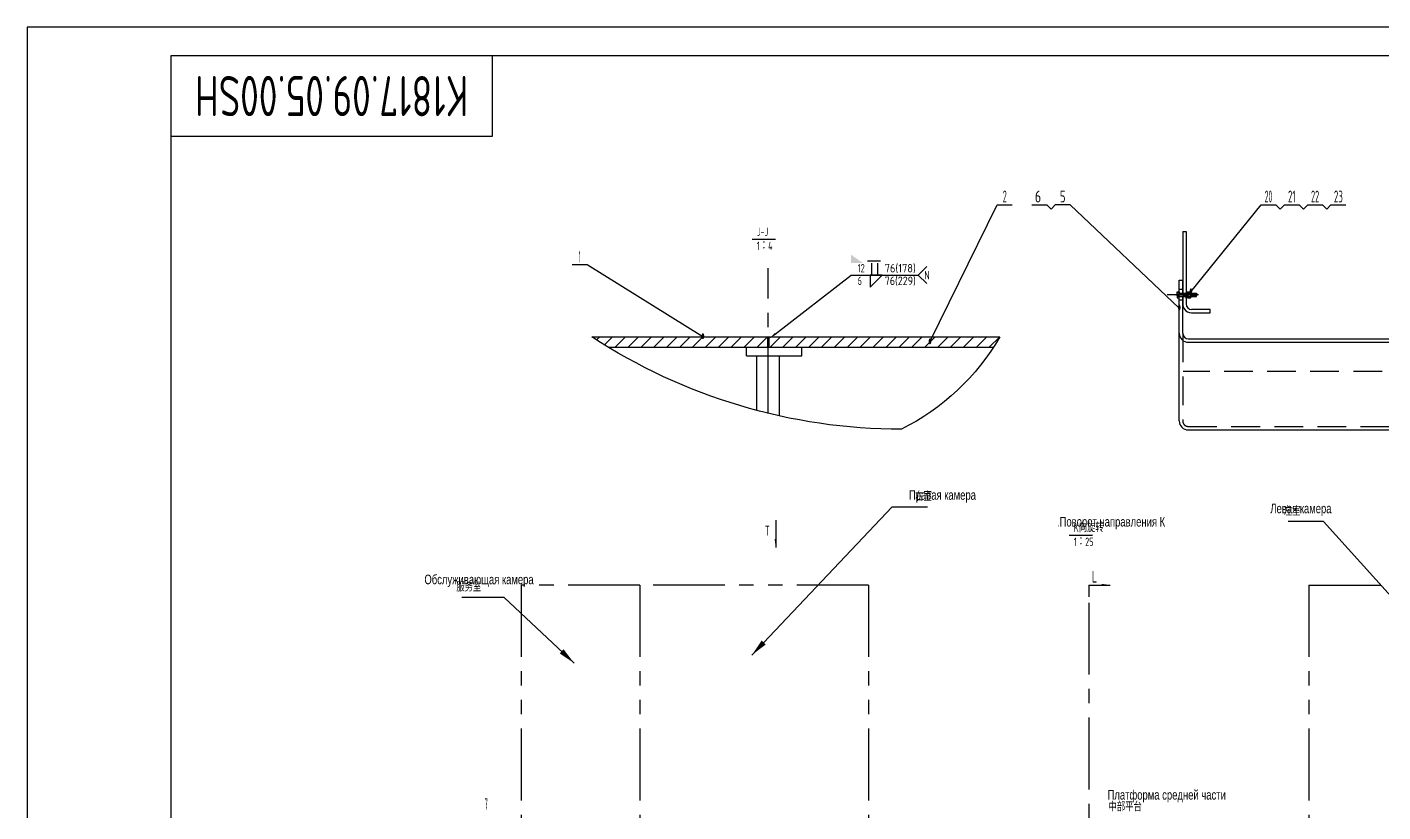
# Model space of a CAD drawing. Header units: millimetres. Extents: x 0 to 25200, y -685 to 17820.
# Drawn here: x 0 to 14156, y 9623 to 17820 of the extents above; entities that cross this region are included whole.
import ezdxf
from ezdxf.enums import TextEntityAlignment as Align

# ---------------------------------------------------------------- set-up
doc = ezdxf.new("R2010")
doc.units = ezdxf.units.MM
doc.header["$LTSCALE"] = 600
for name, pattern in [('F', [0.75, 0.5, -0.25]), ('G', [2, 1.25, -0.25, 0.25, -0.25]), ('K', [2.5, 1.25, -0.25, 0.25, -0.25, 0.25, -0.25])]:
    doc.linetypes.add(name, pattern=pattern)
for name, color, linetype in [('01', 7, 'Continuous'), ('02', 1, 'Continuous'), ('04', 2, 'F'), ('05', 4, 'G'), ('07', 6, 'K'), ('11', 3, 'Continuous'), ('13', 3, 'Continuous')]:
    doc.layers.add(name, color=color, linetype=linetype)
doc.styles.get("Standard").update_dxf_attribs({"font": 'isocp', "width": 0.707, "bigfont": 'intecad.shx'})
doc.dimstyles.new('INTE', dxfattribs={"dimscale": 60, "dimtxt": 3.5, "dimasz": 3, "dimexe": 3, "dimexo": 0, "dimgap": 1, "dimtad": 1, "dimdec": 3, "dimdsep": 46, "dimtxsty": 'Standard', "dimcen": 0, "dimclrd": 1, "dimclre": 1, "dimclrt": 3, "dimaunit": 1, "dimadec": 0, "dimazin": 0, "dimtfac": 1, "dimtmove": 0, "dimatfit": 0, "dimfxl": 1, "dimarcsym": 0})

# ---------------------------------------------------------------- blocks, each defined once
blk = doc.blocks.new('*U38', base_point=(251.96, 168.31))
at = {"layer": '01'}
for p, q in [((251.96, 168.31), (251.96, 182.31)), ((195.96, 168.31), (251.96, 168.31))]:
    blk.add_line(p, q, dxfattribs=at)
blk = doc.blocks.new('*U39')
at = {"layer": '04'}
blk.add_blockref('*U38', (0, 0), dxfattribs=at)
blk = doc.blocks.new('*U40')
at = {"layer": '01'}
for points in [[(415, 292), (25, 292)], [(25, 292), (25, 5)]]:
    blk.add_lwpolyline(points, dxfattribs=at)
at = {"layer": '02'}
for points in [[(420, 297), (0, 297)], [(0, 297), (0, 0)]]:
    blk.add_lwpolyline(points, dxfattribs=at)

msp = doc.modelspace()

# ---------------------------------------------------------------- hatches: boundary and pattern name
at = {"layer": '02', "linetype": 'Continuous'}
h = msp.add_hatch(dxfattribs=at)
h.set_pattern_fill('ANSI31', color=1, scale=30, style=0)
h.set_pattern_definition([(45, (-19880.985, -52224.2), (-67.35192, 67.35192), [])])
h.paths.add_polyline_path([(5896.4664, 14585.7302, 0.008580546), (6067.2454, 14477.7302), (7737.9048, 14477.7302), (7737.9048, 14585.7302)])
h.paths.add_polyline_path([(7737.9048, 14585.7302), (7737.9048, 14477.7302), (10090.5907, 14477.7302, 0.0128730214), (10157.0958, 14585.7302)])
h = msp.add_hatch(color=1, dxfattribs=at)
h.paths.add_polyline_path([(7737.9048, 14585.7302), (7730.1235, 14585.7302), (7730.1235, 14477.7302), (7737.9048, 14477.7302)])
h.paths.add_polyline_path([(7745.917, 14585.7302), (7737.9048, 14585.7302), (7737.9048, 14477.7302), (7745.917, 14477.7302)])

# ---------------------------------------------------------------- linework, layer by layer
for p, q in [((7730.1235, 14585.7302), (7730.1235, 14477.7302)), ((7745.917, 14585.7302), (7745.917, 14477.7302)), ((7512.9048, 14387.7302), (7512.9048, 14477.7302)), ((8088.9048, 14387.7302), (8088.9048, 14477.7302))]:
    msp.add_line(p, q)
at = {"layer": '01', "color": 7, "linetype": 'Continuous'}
for p, q in [((12066.2316, 15685.8501), (12066.2316, 15042.1841)), ((12102.2316, 15685.8501), (12102.2316, 14928.1841)), ((12066.2316, 15006.1841), (12066.2316, 14928.1841)), ((12085.7469, 14871.1841), (12084.2316, 14871.1841)), ((12351.2316, 14871.1841), (12159.2316, 14871.1841)), ((12351.2316, 14835.1841), (12351.2316, 14871.1841)), ((12159.2316, 14835.1841), (12351.2316, 14835.1841)), ((5896.4664, 14585.7302), (10157.0958, 14585.7302)), ((6067.2454, 14477.7302), (10090.5907, 14477.7302)), ((12123.2316, 14528.4201), (15111.2316, 14528.4201)), ((7512.9048, 14387.7302), (8088.9048, 14387.7302)), ((7620.9048, 14387.7302), (7854.9048, 14387.7302)), ((7620.9048, 13815.6789), (7620.9048, 14387.7302)), ((7854.9048, 13758.7989), (7854.9048, 14387.7302))]:
    msp.add_line(p, q, dxfattribs=at)
at = {"layer": '01'}
for p, q in [((8911.647, 15374.6168), (8774.147, 15374.6168)), ((8816.647, 15354.6168), (8816.647, 15229.6168)), ((8879.147, 15354.6168), (8879.147, 15229.6168)), ((12030.2316, 13706.4201), (12030.2316, 15176.4201)), ((12030.2316, 15176.4201), (12066.2316, 15176.4201)), ((12066.2316, 15042.1841), (12066.2316, 15176.4201)), ((12007.7316, 15054.2291), (12030.2316, 15054.2291)), ((12007.7316, 15024.1841), (12007.7316, 15054.2291)), ((12030.2316, 15042.1841), (12007.7316, 15042.1841)), ((12007.7316, 15024.1841), (12007.7316, 14994.1391)), ((12030.2316, 15006.1841), (12007.7316, 15006.1841)), ((12030.2316, 15054.2291), (12030.2316, 15024.1841)), ((12030.2316, 15042.1841), (12210.2316, 15042.1841)), ((12030.2316, 14994.1391), (12030.2316, 15024.1841)), ((12030.2316, 15006.1841), (12210.2316, 15006.1841)), ((12066.2316, 14621.9211), (12066.2316, 15006.1841)), ((12075.2243, 15042.1841), (12075.2243, 15024.1841)), ((12075.2243, 15006.1841), (12075.2243, 15024.1841)), ((12102.2316, 15060.1841), (12102.2316, 15024.1841)), ((12109.7316, 15060.1841), (12102.2316, 15060.1841)), ((12109.7316, 15044.4341), (12102.2316, 15044.4341)), ((12102.2316, 14988.1841), (12102.2316, 15024.1841)), ((12109.7316, 15024.1841), (12109.7316, 15060.1841)), ((12109.7316, 15051.7841), (12109.7316, 15024.1841)), ((12119.0316, 15051.7841), (12109.7316, 15051.7841)), ((12109.7316, 15024.1841), (12119.0316, 15029.5535)), ((12109.7316, 15024.1841), (12109.7316, 14988.1841)), ((12109.7316, 14996.5841), (12109.7316, 15024.1841)), ((12119.0316, 15024.1841), (12109.7316, 15018.8148)), ((12119.0316, 15024.1841), (12119.0316, 15054.2291)), ((12119.0316, 15054.2291), (12151.4316, 15054.2291)), ((12119.0316, 15024.1841), (12119.0316, 15051.7841)), ((12119.0316, 15042.1841), (12151.4316, 15042.1841)), ((12119.0316, 15024.1841), (12119.0316, 14996.5841)), ((12119.0316, 15024.1841), (12119.0316, 14994.1391)), ((12119.0316, 15006.1841), (12151.4316, 15006.1841)), ((12151.4316, 15054.2291), (12151.4316, 15024.1841)), ((12151.4316, 14994.1391), (12151.4316, 15024.1841)), ((12210.2316, 15042.1841), (12210.2316, 15024.1841)), ((12210.2316, 15006.1841), (12210.2316, 15024.1841)), ((12007.7316, 14994.1391), (12030.2316, 14994.1391)), ((12109.7316, 15003.9341), (12102.2316, 15003.9341)), ((12109.7316, 14988.1841), (12102.2316, 14988.1841)), ((12119.0316, 14996.5841), (12109.7316, 14996.5841)), ((12119.0316, 14994.1391), (12151.4316, 14994.1391)), ((12123.2316, 14564.9211), (15111.2316, 14564.9211)), ((12123.2316, 14528.4201), (15075.2316, 14528.4201)), ((12123.2316, 13613.4201), (21585.2316, 13613.4201)), ((11084.5886, 11993.0672), (11209.5886, 11993.0672)), ((11084.5886, 11993.0672), (11084.5886, 11868.0672))]:
    msp.add_line(p, q, dxfattribs=at)
msp.add_lwpolyline([(8804.147, 15104.6168), (8929.147, 15229.6168), (8804.147, 15229.6168)], close=True, dxfattribs=at)
at = {"layer": '01', "color": 7, "linetype": 'Continuous'}
for radius, start, end in [(93, 180, 216.24932088), (93, 216.24932088, 270), (57, 180, 270)]:
    msp.add_arc((12159.2316, 14928.1841), radius, start, end, dxfattribs=at)
at = {"layer": '01'}
for centre, radius, start, end in [((12124.0922, 14622.2776), 93.8614, 180.21762634, 269.47459744), ((12123.2316, 14621.9211), 57, 180, 270), ((12123.2316, 13706.4201), 93, 180, 270)]:
    msp.add_arc(centre, radius, start, end, dxfattribs=at)
msp.add_solid([(8604.147, 15442.1168), (8729.147, 15354.6168), (8604.147, 15229.6168), (8604.147, 15354.6168)], dxfattribs=at)
at = {"layer": '02'}
for p, q in [((9427.2734, 14531.7302), (10129.9127, 15964.0098)), ((10129.9127, 15964.0098), (10284.9127, 15964.0098)), ((10491.8572, 15964.0098), (10646.8572, 15964.0098)), ((10646.8572, 15964.0098), (10691.0514, 15919.8157)), ((10691.0514, 15919.8157), (10735.2456, 15964.0098)), ((10890.2456, 15964.0098), (10735.2456, 15964.0098)), ((12030.2316, 14884.9594), (10890.2456, 15964.0098)), ((12151.4316, 15054.2291), (12883.9726, 15964.0098)), ((12883.9726, 15964.0098), (13038.9726, 15964.0098)), ((13038.9726, 15964.0098), (13083.1668, 15919.8157)), ((13083.1668, 15919.8157), (13127.3609, 15964.0098)), ((13127.3609, 15964.0098), (13282.3609, 15964.0098)), ((13282.3609, 15964.0098), (13326.5551, 15919.8157)), ((13326.5551, 15919.8157), (13370.7493, 15964.0098)), ((13370.7493, 15964.0098), (13525.7493, 15964.0098)), ((13525.7493, 15964.0098), (13569.9434, 15919.8157)), ((13569.9434, 15919.8157), (13614.1376, 15964.0098)), ((13614.1376, 15964.0098), (13769.1376, 15964.0098)), ((7569.755, 15605.5425), (7813.6934, 15605.5425)), ((5847.3195, 15336.9418), (5692.3195, 15336.9418)), ((7056.6043, 14585.7302), (5847.3195, 15336.9418)), ((12102.2316, 15038.5841), (12075.2243, 15038.5841)), ((12102.2316, 15009.7841), (12075.2243, 15009.7841)), ((12210.2316, 15038.5841), (12151.4316, 15038.5841)), ((12210.2316, 15009.7841), (12151.4316, 15009.7841)), ((7816.1927, 12669.1794), (7816.1927, 12384.1794)), ((10879.788, 12513.987), (11123.7265, 12513.987)), ((11084.5886, 11993.0672), (11309.5886, 11993.0672))]:
    msp.add_line(p, q, dxfattribs=at)
for points in [[(12066.2316, 15685.8501), (12067.8172, 15686.4696), (12069.214, 15686.7558), (12070.4437, 15686.7804), (12071.5284, 15686.6151), (12072.4901, 15686.3318), (12073.3507, 15686.002), (12074.1322, 15685.6976), (12074.8566, 15685.4901), (12075.5428, 15685.4332), (12076.1983, 15685.507), (12076.8275, 15685.6737), (12077.4347, 15685.8951), (12078.0243, 15686.1335), (12078.6007, 15686.3508), (12079.1683, 15686.509), (12079.7316, 15686.5701), (12080.2941, 15686.5083), (12080.8566, 15686.3451), (12081.4191, 15686.1145), (12081.9816, 15685.8501), (12082.5441, 15685.5858), (12083.1066, 15685.3551), (12083.6691, 15685.192), (12084.2316, 15685.1301), (12084.7941, 15685.192), (12085.3566, 15685.3551), (12085.9191, 15685.5858), (12086.4816, 15685.8501), (12087.0441, 15686.1145), (12087.6066, 15686.3451), (12088.1691, 15686.5083), (12088.7316, 15686.5701), (12089.2948, 15686.509), (12089.8624, 15686.3508), (12090.4388, 15686.1335), (12091.0284, 15685.8951), (12091.6356, 15685.6737), (12092.2648, 15685.507), (12092.9203, 15685.4332), (12093.6066, 15685.4901), (12094.3309, 15685.6976), (12095.1124, 15686.002), (12095.973, 15686.3318), (12096.9347, 15686.6151), (12098.0194, 15686.7804), (12099.2491, 15686.7558), (12100.6459, 15686.4696), (12102.2316, 15685.8501)], [(9392.5354, 15318.0052), (9304.147, 15229.6168), (9392.5354, 15141.2285)], [(7815.045, 14617.2772), (8604.147, 15229.6168), (9304.147, 15229.6168)]]:
    msp.add_lwpolyline(points, dxfattribs=at)
for points, format in [([(10157.0958, 14585.7302, -0.1462957731), (9128.2771, 13619.4489, -0.1462957731), (5896.4664, 14585.7302)], "xyb"), ([(7745.917, 14563.6342, 0, 20, 0), (7815.045, 14617.2772, 20, 20, 0)], "xyseb"), ([(7816.1927, 12474.1794, 22.5, 0, 0), (7816.1927, 12384.1794, 0, 0, 0)], "xyseb"), ([(11309.5886, 11993.0672, 0, 22.5, 0), (11219.5886, 11993.0672, 0, 0, 0)], "xyseb")]:
    msp.add_lwpolyline(points, format=format, dxfattribs=at)
at = {"layer": '04', "color": 2, "linetype": 'F'}
for p, q in [((12066.2316, 15081.1841), (12030.2316, 15081.1841)), ((12066.2316, 14967.1841), (12030.2316, 14967.1841)), ((12066.2316, 14621.9211), (12066.2316, 13706.4201)), ((14597.5754, 14222.4201), (12069.2316, 14222.4201)), ((12123.2316, 13649.4201), (14272.5252, 13649.4201))]:
    msp.add_line(p, q, dxfattribs=at)
msp.add_arc((12123.2316, 13706.4201), 57, 180, 270, dxfattribs=at)
at = {"layer": '05', "color": 4, "linetype": 'G'}
for p, q in [((7737.9048, 13785.9717), (7737.9048, 15300.6457)), ((11994.8047, 15024.1841), (12157.0583, 15024.1841)), ((11084.5886, 11808.0164), (11084.5886, 6777.0606))]:
    msp.add_line(p, q, dxfattribs=at)
at = {"layer": '05'}
for p, q in [((12231.5076, 15024.1841), (11903.9457, 15024.1841)), ((11998.5366, 15024.1841), (12220.8782, 15024.1841)), ((12004.9072, 15024.1841), (12157.8928, 15024.1841)), ((12115.888, 15024.1841), (12096.7968, 15024.1841)), ((12125.3216, 15024.1841), (12103.4445, 15024.1841)), ((12115.8765, 15024.1841), (12154.5866, 15024.1841))]:
    msp.add_line(p, q, dxfattribs=at)
at = {"layer": '07', "color": 6, "linetype": 'K'}
for p, q in [((6398.0886, 11993.0672), (5160.0886, 11993.0672)), ((5160.0886, 11993.0672), (5160.0886, 8335.0672)), ((8786.0886, 11993.0672), (6398.0886, 11993.0672)), ((6398.0886, 11993.0672), (6398.0886, 8335.0672)), ((8786.0886, 11993.0672), (8786.0886, 8335.0672)), ((13383.0886, 11993.0672), (15771.0886, 11993.0672)), ((13383.0886, 11993.0672), (13383.0886, 8335.0672))]:
    msp.add_line(p, q, dxfattribs=at)

# ---------------------------------------------------------------- block references
at = {"layer": '01', "xscale": 60, "yscale": 60, "zscale": 60}
msp.add_blockref('*U40', (0, 0), dxfattribs=at)
at = {"layer": '01', "xscale": 60, "yscale": 60}
msp.add_blockref('*U39', (4860, 16680), dxfattribs=at)

# ---------------------------------------------------------------- texts
at = {"layer": '01', "char_height": 87.5, "width": 1723.973, "attachment_point": 1}
for s, insert in [('{\\C3;J-J\\P1：4}', (7618.8004, 15725.2738)), ('{\\C3;K向旋转\\P1：25}', (10928.8335, 12633.7183))]:
    msp.add_mtext(s, dxfattribs=dict(at, insert=insert))
at = {"layer": '01', "color": 3, "char_height": 87.5}
for s, insert, attachment_point in [('右室', (9272.8455, 12870.4383), 7), ('左室', (13296.5261, 12717.8903), 9), ('服务室', (4741.9122, 11924.1956), 9), ('中部平台', (11638.2804, 9628.8309), 9)]:
    msp.add_mtext(s, dxfattribs=dict(at, insert=insert, attachment_point=attachment_point))
at = {"layer": '02', "width": 0.605172}
for p, p2 in [((12136.4316, 15029.2291), (12166.4316, 15029.2291)), ((12015.2316, 14859.9594), (12045.2316, 14859.9594)), ((7041.6043, 14560.7302), (7071.6043, 14560.7302)), ((9412.2734, 14506.7302), (9442.2734, 14506.7302))]:
    msp.add_text('●', height=50, dxfattribs=at).set_placement(p, p2, align=Align.FIT)
at = {"layer": '02', "char_height": 100, "attachment_point": 1}
for s, insert in [('{\\fArial|b0|i0|c204|p34;\\C3;Правая камера}', (9207.065, 12983.4737)), ('{\\fArial|b0|i0|c204|p34;\\C3;Левая камера}', (12980.941, 12842.6329)), ('{\\fArial|b0|i0|c204|p34;\\C3;Обслуживающая камера}', (4148.5291, 12101.0234)), ('{\\fArial|b0|i0|c204|p34;\\C3;Платформа средней части}', (11281.349, 9851.6979))]:
    msp.add_mtext(s, dxfattribs=dict(at, insert=insert))
at = {"layer": '02', "insert": (10762.0175, 12703.7374), "char_height": 100, "width": 1171.598547, "attachment_point": 1}
msp.add_mtext('{\\Fisocp,intecad|c204;\\C3;.\\fArial|b0|i0|c204|p34;Поворот направления К}', dxfattribs=at)
at = {"layer": '11', "width": 0.696133}
msp.add_text('K1817.09.05.00SH', height=420, rotation=180, dxfattribs=at).set_placement((4606.5732, 17310), (1753.4268, 17310), align=Align.FIT)
at = {"layer": '11'}
for s, height, width, p, p2 in [('2', 123.7437, 0.562593, (10186.1773, 15989.0098), (10228.648, 15989.0098)), ('6', 123.7437, 0.882164, (10522.8572, 15989.0098), (10588.3116, 15989.0098)), ('5', 123.7437, 0.836798, (10782.1252, 15989.0098), (10843.3659, 15989.0098)), ('20', 123.74369, 0.50872, (12922.1035, 15989.0098), (13000.8416, 15989.0098)), ('21', 123.74369, 0.606, (13165.4919, 15989.0098), (13244.23, 15989.0098)), ('22', 123.74369, 0.52434, (13405.7485, 15989.0098), (13490.7501, 15989.0098)), ('23', 123.74369, 0.581958, (13645.1376, 15989.0098), (13738.1376, 15989.0098)), ('1', 123.7437, 0.404, (5761.0708, 15361.9418), (5778.5682, 15361.9418)), ('7', 123.7437, 0.514182, (4775.7847, 9642.8651), (4810.7794, 9642.8651))]:
    msp.add_text(s, height=height, dxfattribs=dict(at, width=width)).set_placement(p, p2, align=Align.FIT)
at = {"layer": '11', "width": 0.707}
for s, height, p in [('T', 105, (7701.2497, 12476.76)), ('L', 122.5, (11116.1492, 11981.9851))]:
    msp.add_text(s, height=height, dxfattribs=at).set_placement(p, align=Align.BOTTOM_LEFT)
at = {"layer": '13', "width": 0.707}
for s, p in [('12', (8671.647, 15258.3668)), ('6', (8671.647, 15126.5587))]:
    msp.add_text(s, height=87.5, dxfattribs=at).set_placement(p)
at = {"layer": '13'}
for s, width, p, p2 in [('76(178)', 0.940419, (8954.147, 15258.3668), (9279.147, 15258.3668)), ('76(229)', 0.89434, (8954.147, 15126.5587), (9279.147, 15126.5587)), ('N', 1.010989, (9366.647, 15185.8668), (9424.147, 15185.8668))]:
    msp.add_text(s, height=87.5, dxfattribs=dict(at, width=width)).set_placement(p, p2, align=Align.FIT)

# ---------------------------------------------------------------- leaders
at = {"layer": '01', "annotation_type": 0, "has_hookline": 1, "text_width": 127.8492}
for points, hookline_direction in [([(7567.116, 11261.2938), (9032.8455, 12810.4383), (9212.8455, 12810.4383)], 0), ([(14792.1644, 11261.4343), (13536.5261, 12657.8903), (13356.5261, 12657.8903)], 1)]:
    msp.add_leader(points, dimstyle='INTE', dxfattribs=dict(at, hookline_direction=hookline_direction))
at = {"layer": '02', "color": 1, "linetype": 'Continuous', "annotation_type": 0, "has_hookline": 1, "hookline_direction": 1, "text_width": 202.0842}
msp.add_leader([(5711.9485, 11177.0919), (4981.9122, 11864.1956), (4801.9122, 11864.1956)], dimstyle='INTE', dxfattribs=at)

doc.saveas('drawing.dxf')
